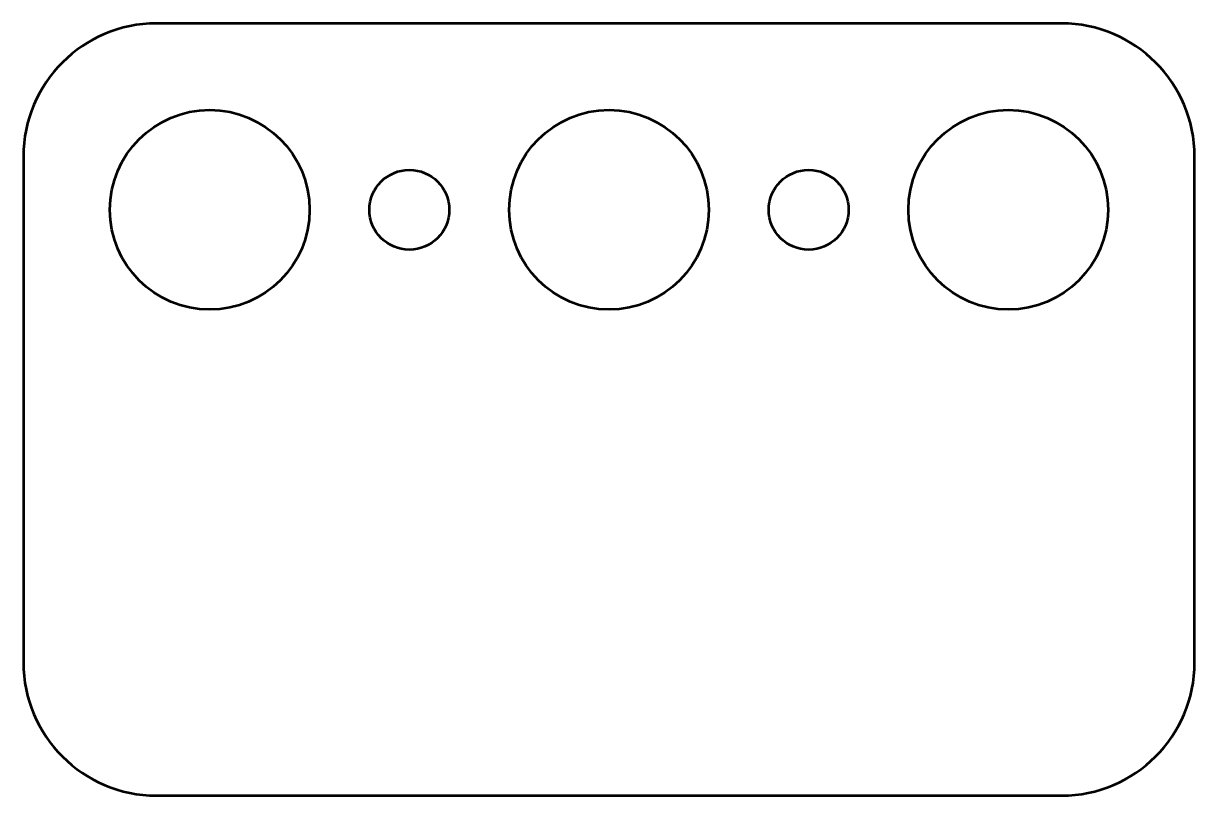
# Model space of a CAD drawing. Header units: centimetres. Extents: x -2.2 to 2.2, y -1.45 to 1.45.
import ezdxf

# ---------------------------------------------------------------- set-up
doc = ezdxf.new("R2010")
doc.units = ezdxf.units.CM
doc.header["$MEASUREMENT"] = 0
doc.layers.add('Layer 1', color=7, linetype='Continuous')

msp = doc.modelspace()

# ---------------------------------------------------------------- linework, layer by layer
at = {"layer": 'Layer 1', "lineweight": 53}
for centre, major_axis in [((-1.49999, 0.74999), (0, 0.37501)), ((0.00001, 0.74999), (0, 0.37501)), ((1.50001, 0.74999), (0, 0.37501)), ((-0.75, 0.75), (0, 0.15)), ((0.75, 0.75), (0, 0.15))]:
    msp.add_ellipse(centre, major_axis=major_axis, ratio=1, dxfattribs=at)
msp.add_open_spline([(-2.2, -0.95), (-2.2, -0.95), (-2.2, 0.95), (-2.2, 0.95), (-2.2, 0.95), (-2.2, 1.22614), (-1.97614, 1.45), (-1.7, 1.45), (-1.7, 1.45), (-1.7, 1.45), (1.7, 1.45), (1.7, 1.45), (1.7, 1.45), (1.97614, 1.45), (2.2, 1.22614), (2.2, 0.95), (2.2, 0.95), (2.2, 0.95), (2.2, -0.95), (2.2, -0.95), (2.2, -0.95), (2.2, -1.22614), (1.97614, -1.45), (1.7, -1.45), (1.7, -1.45), (1.7, -1.45), (-1.7, -1.45), (-1.7, -1.45), (-1.7, -1.45), (-1.97614, -1.45), (-2.2, -1.22614), (-2.2, -0.95)], degree=3, knots=[0, 0, 0, 0, 0.1111111, 0.1111111, 0.1111111, 0.1111111, 0.2222222, 0.2222222, 0.2222222, 0.2222222, 0.3333333, 0.3333333, 0.3333333, 0.3333333, 0.4444444, 0.4444444, 0.4444444, 0.4444444, 0.5555556, 0.5555556, 0.5555556, 0.5555556, 0.6666667, 0.6666667, 0.6666667, 0.6666667, 0.7777778, 0.7777778, 0.7777778, 0.7777778, 1, 1, 1, 1], dxfattribs=at)

doc.saveas('drawing.dxf')
